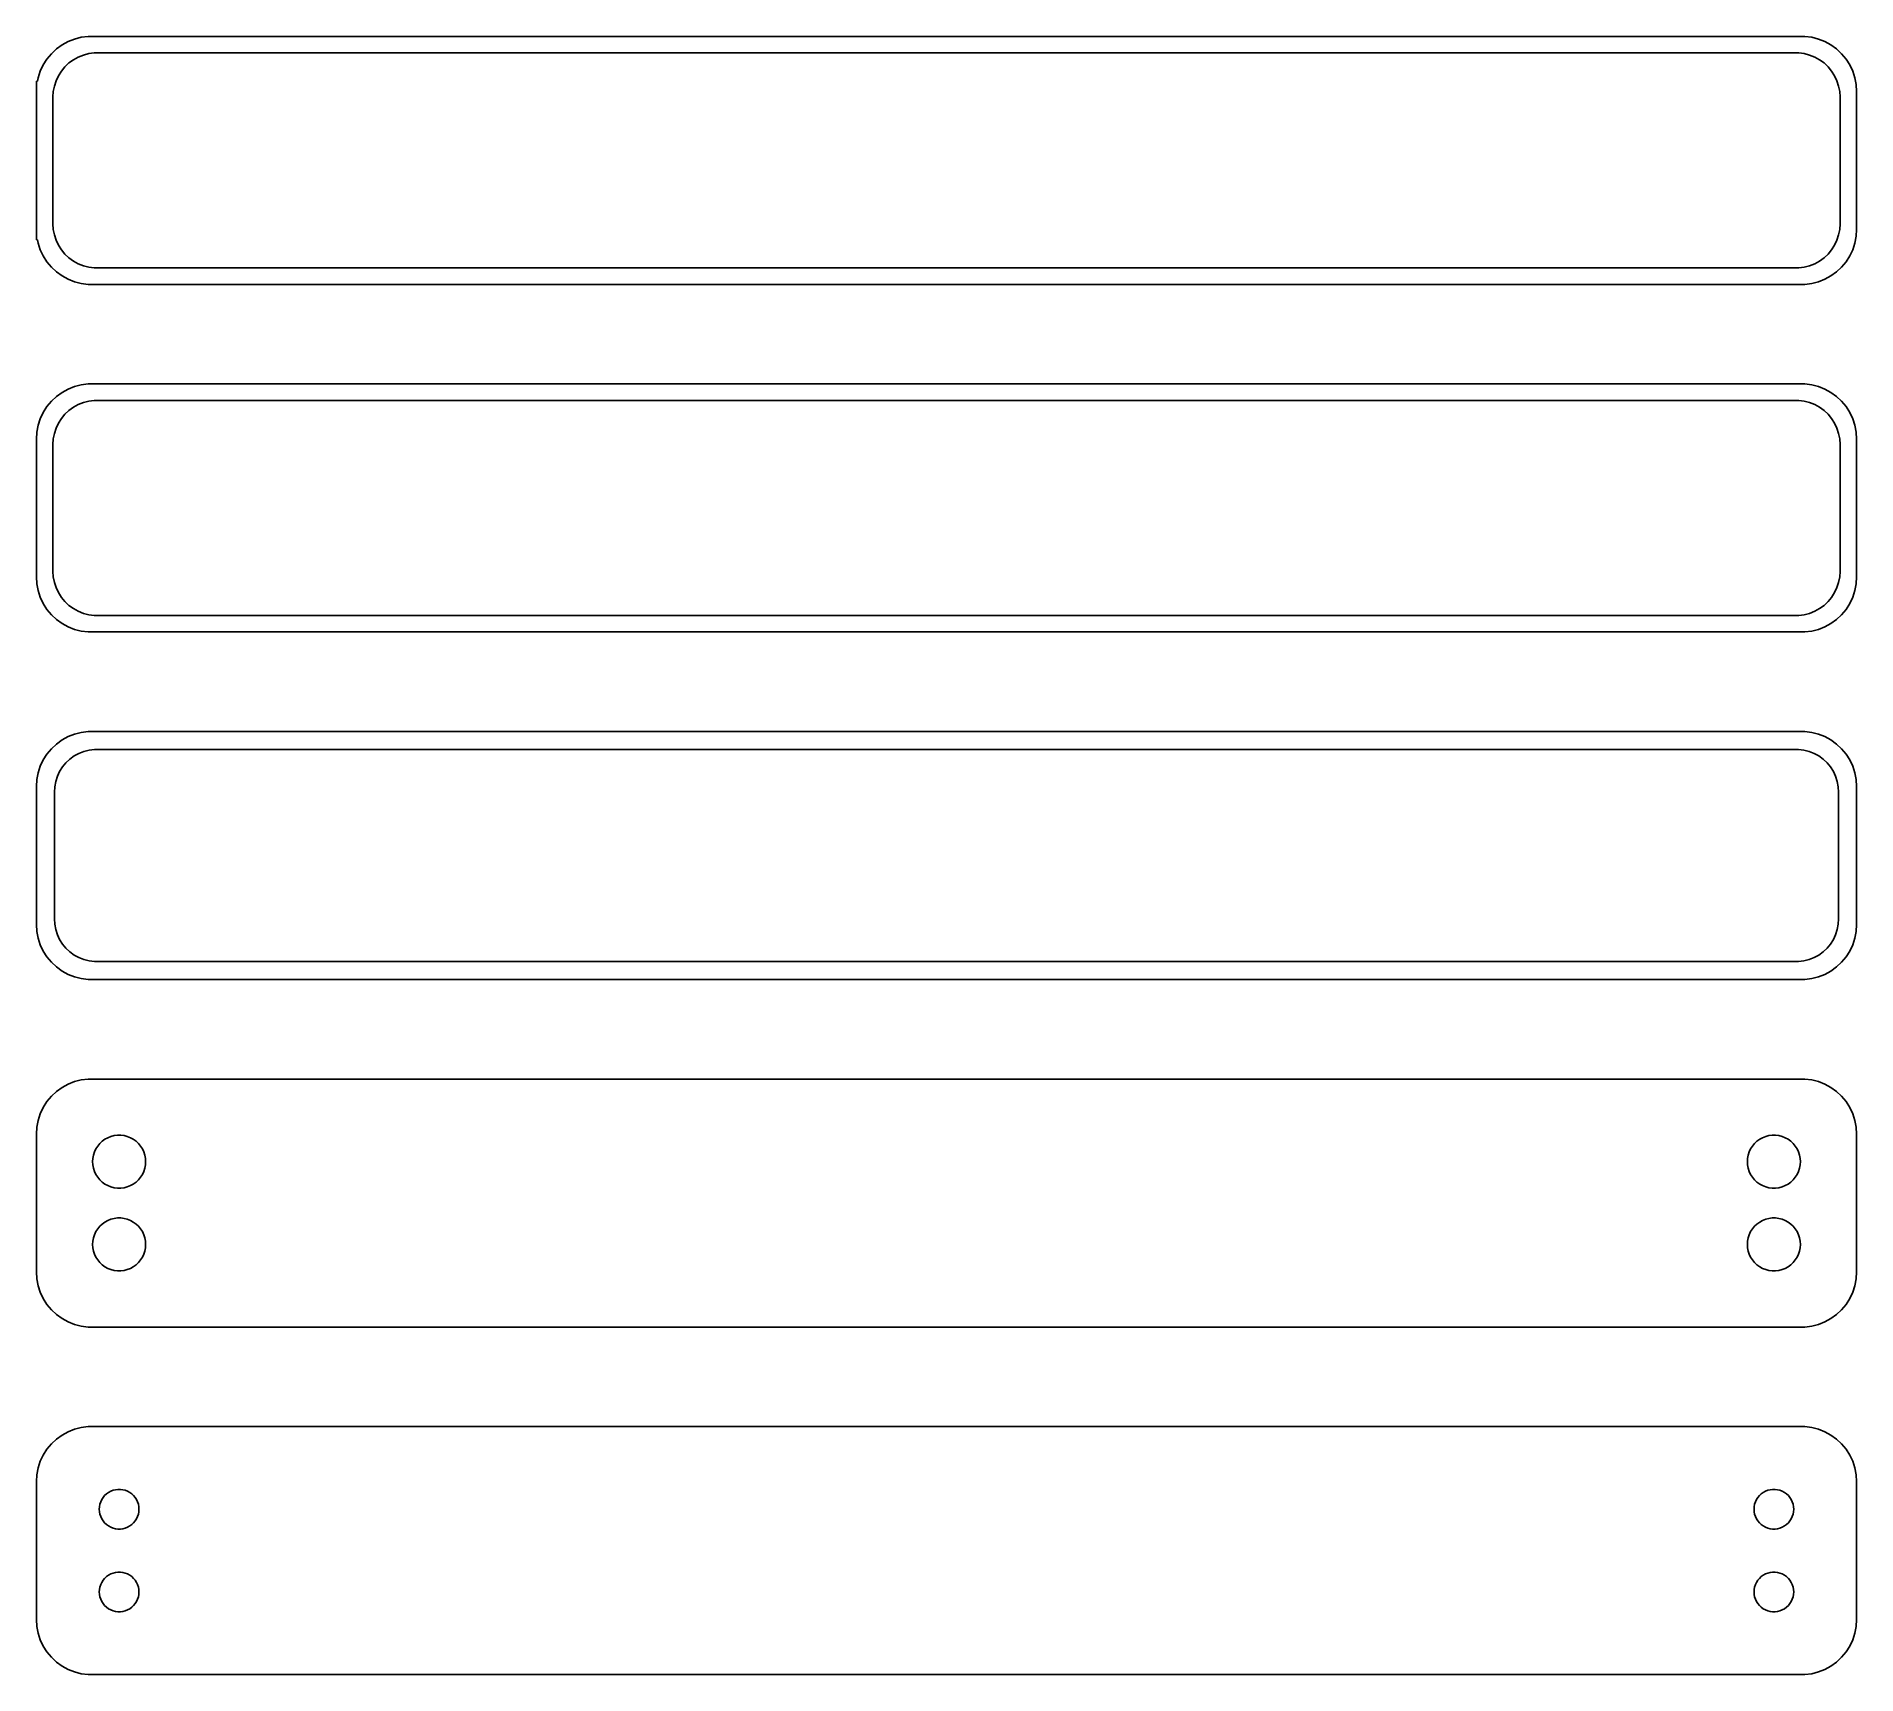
# Model space of a CAD drawing. Header units: metres. Extents: x -82 to 82, y 115 to 263.
import ezdxf

# ---------------------------------------------------------------- set-up
doc = ezdxf.new("R2010")
doc.units = ezdxf.units.M

msp = doc.modelspace()

# ---------------------------------------------------------------- linework, layer by layer
for p, q in [((-80.1791, 262.472), (-80.6871, 262.103)), ((-79.6289, 262.774), (-80.1791, 262.472)), ((-79.0451, 263.005), (-79.6289, 262.774)), ((-78.4369, 263.161), (-79.0451, 263.005)), ((-77.8139, 263.24), (-78.4369, 263.161)), ((77.8139, 263.24), (-77.8139, 263.24)), ((78.4369, 263.161), (77.8139, 263.24)), ((79.0451, 263.005), (78.4369, 263.161)), ((79.6289, 262.774), (79.0451, 263.005)), ((80.1791, 262.472), (79.6289, 262.774)), ((80.6871, 262.103), (80.1791, 262.472)), ((-81.5451, 261.189), (-81.8815, 260.659)), ((-81.1448, 261.673), (-81.5451, 261.189)), ((-80.6871, 262.103), (-81.1448, 261.673)), ((-79.9159, 260.488), (-79.5497, 260.832)), ((-79.5497, 260.832), (-79.1433, 261.127)), ((-79.1433, 261.127), (-78.7031, 261.369)), ((-78.7031, 261.369), (-78.2361, 261.554)), ((-78.2361, 261.554), (-77.7495, 261.679)), ((-77.7495, 261.679), (-77.2512, 261.742)), ((-77.2512, 261.742), (77.2512, 261.742)), ((77.2512, 261.742), (77.7495, 261.679)), ((77.7495, 261.679), (78.2361, 261.554)), ((78.2361, 261.554), (78.7031, 261.369)), ((78.7031, 261.369), (79.1433, 261.127)), ((79.1433, 261.127), (79.5497, 260.832)), ((79.5497, 260.832), (79.9159, 260.488)), ((81.1448, 261.673), (80.6871, 262.103)), ((81.5451, 261.189), (81.1448, 261.673)), ((81.8815, 260.659), (81.5451, 261.189)), ((-82.4, 259.194), (-82.5, 259.194)), ((-82.5, 259.194), (-82.5, 244.806)), ((-82.3429, 259.493), (-82.4, 259.194)), ((-82.1489, 260.091), (-82.3429, 259.493)), ((-81.8815, 260.659), (-82.1489, 260.091)), ((-80.8743, 258.745), (-80.7191, 259.222)), ((-80.7191, 259.222), (-80.5052, 259.677)), ((-80.5052, 259.677), (-80.2361, 260.101)), ((-80.2361, 260.101), (-79.9159, 260.488)), ((79.9159, 260.488), (80.2361, 260.101)), ((80.2361, 260.101), (80.5052, 259.677)), ((80.5052, 259.677), (80.7191, 259.222)), ((80.7191, 259.222), (80.8743, 258.745)), ((82.1489, 260.091), (81.8815, 260.659)), ((82.3429, 259.493), (82.1489, 260.091)), ((82.4606, 258.877), (82.3429, 259.493)), ((-81, 257.75), (-80.9685, 258.251)), ((-81, 246.25), (-81, 257.75)), ((-80.9685, 258.251), (-80.8743, 258.745)), ((80.8743, 258.745), (80.9685, 258.251)), ((80.9685, 258.251), (81, 257.75)), ((81, 257.75), (81, 246.25)), ((82.5, 258.25), (82.4606, 258.877)), ((82.5, 245.75), (82.5, 258.25)), ((-80.9685, 245.749), (-81, 246.25)), ((81, 246.25), (80.9685, 245.749)), ((-82.5, 244.806), (-82.4, 244.806)), ((-82.4, 244.806), (-82.3429, 244.507)), ((-82.3429, 244.507), (-82.1489, 243.909)), ((-80.8743, 245.255), (-80.9685, 245.749)), ((-80.7191, 244.778), (-80.8743, 245.255)), ((-80.5052, 244.323), (-80.7191, 244.778)), ((-80.2361, 243.899), (-80.5052, 244.323)), ((80.5052, 244.323), (80.2361, 243.899)), ((80.7191, 244.778), (80.5052, 244.323)), ((80.8743, 245.255), (80.7191, 244.778)), ((80.9685, 245.749), (80.8743, 245.255)), ((82.1489, 243.909), (82.3429, 244.507)), ((82.3429, 244.507), (82.4606, 245.123)), ((82.4606, 245.123), (82.5, 245.75)), ((-82.1489, 243.909), (-81.8815, 243.341)), ((-81.8815, 243.341), (-81.5451, 242.811)), ((-81.5451, 242.811), (-81.1448, 242.327)), ((-79.9159, 243.512), (-80.2361, 243.899)), ((-79.5497, 243.168), (-79.9159, 243.512)), ((-79.1433, 242.873), (-79.5497, 243.168)), ((-78.7031, 242.631), (-79.1433, 242.873)), ((-78.2361, 242.446), (-78.7031, 242.631)), ((78.7031, 242.631), (78.2361, 242.446)), ((79.1433, 242.873), (78.7031, 242.631)), ((79.5497, 243.168), (79.1433, 242.873)), ((79.9159, 243.512), (79.5497, 243.168)), ((80.2361, 243.899), (79.9159, 243.512)), ((81.1448, 242.327), (81.5451, 242.811)), ((81.5451, 242.811), (81.8815, 243.341)), ((81.8815, 243.341), (82.1489, 243.909)), ((-81.1448, 242.327), (-80.6871, 241.897)), ((-80.6871, 241.897), (-80.1791, 241.528)), ((-80.1791, 241.528), (-79.6289, 241.226)), ((-79.6289, 241.226), (-79.0451, 240.995)), ((-79.0451, 240.995), (-78.4369, 240.839)), ((-77.7495, 242.321), (-78.2361, 242.446)), ((-77.2512, 242.258), (-77.7495, 242.321)), ((77.2512, 242.258), (-77.2512, 242.258)), ((77.7495, 242.321), (77.2512, 242.258)), ((78.2361, 242.446), (77.7495, 242.321)), ((78.4369, 240.839), (79.0451, 240.995)), ((79.0451, 240.995), (79.6289, 241.226)), ((79.6289, 241.226), (80.1791, 241.528)), ((80.1791, 241.528), (80.6871, 241.897)), ((80.6871, 241.897), (81.1448, 242.327)), ((-78.4369, 240.839), (-77.8139, 240.76)), ((-77.8139, 240.76), (77.8139, 240.76)), ((77.8139, 240.76), (78.4369, 240.839)), ((-79.6289, 231.274), (-80.1791, 230.972)), ((-79.0451, 231.505), (-79.6289, 231.274)), ((-78.4369, 231.661), (-79.0451, 231.505)), ((-77.8139, 231.74), (-78.4369, 231.661)), ((77.8139, 231.74), (-77.8139, 231.74)), ((78.4369, 231.661), (77.8139, 231.74)), ((79.0451, 231.505), (78.4369, 231.661)), ((79.6289, 231.274), (79.0451, 231.505)), ((80.1791, 230.972), (79.6289, 231.274)), ((-81.5451, 229.689), (-81.8815, 229.159)), ((-81.1448, 230.173), (-81.5451, 229.689)), ((-80.6871, 230.603), (-81.1448, 230.173)), ((-80.1791, 230.972), (-80.6871, 230.603)), ((-79.5497, 229.332), (-79.1433, 229.627)), ((-79.1433, 229.627), (-78.7031, 229.869)), ((-78.7031, 229.869), (-78.2361, 230.054)), ((-78.2361, 230.054), (-77.7495, 230.179)), ((-77.7495, 230.179), (-77.2512, 230.242)), ((-77.2512, 230.242), (77.2512, 230.242)), ((77.2512, 230.242), (77.7495, 230.179)), ((77.7495, 230.179), (78.2361, 230.054)), ((78.2361, 230.054), (78.7031, 229.869)), ((78.7031, 229.869), (79.1433, 229.627)), ((79.1433, 229.627), (79.5497, 229.332)), ((80.6871, 230.603), (80.1791, 230.972)), ((81.1448, 230.173), (80.6871, 230.603)), ((81.5451, 229.689), (81.1448, 230.173)), ((81.8815, 229.159), (81.5451, 229.689)), ((-82.3429, 227.993), (-82.4606, 227.377)), ((-82.1489, 228.591), (-82.3429, 227.993)), ((-81.8815, 229.159), (-82.1489, 228.591)), ((-80.8743, 227.245), (-80.7191, 227.722)), ((-80.7191, 227.722), (-80.5052, 228.177)), ((-80.5052, 228.177), (-80.2361, 228.601)), ((-80.2361, 228.601), (-79.9159, 228.988)), ((-79.9159, 228.988), (-79.5497, 229.332)), ((79.5497, 229.332), (79.9159, 228.988)), ((79.9159, 228.988), (80.2361, 228.601)), ((80.2361, 228.601), (80.5052, 228.177)), ((80.5052, 228.177), (80.7191, 227.722)), ((80.7191, 227.722), (80.8743, 227.245)), ((82.1489, 228.591), (81.8815, 229.159)), ((82.3429, 227.993), (82.1489, 228.591)), ((82.4606, 227.377), (82.3429, 227.993)), ((-82.4606, 227.377), (-82.5, 226.75)), ((-82.5, 226.75), (-82.5, 214.25)), ((-81, 226.25), (-80.9685, 226.751)), ((-81, 214.75), (-81, 226.25)), ((-80.9685, 226.751), (-80.8743, 227.245)), ((80.8743, 227.245), (80.9685, 226.751)), ((80.9685, 226.751), (81, 226.25)), ((81, 226.25), (81, 214.75)), ((82.5, 226.75), (82.4606, 227.377)), ((82.5, 214.25), (82.5, 226.75)), ((-80.9685, 214.249), (-81, 214.75)), ((81, 214.75), (80.9685, 214.249)), ((-82.5, 214.25), (-82.4606, 213.623)), ((-82.4606, 213.623), (-82.3429, 213.007)), ((-82.3429, 213.007), (-82.1489, 212.409)), ((-80.8743, 213.755), (-80.9685, 214.249)), ((-80.7191, 213.278), (-80.8743, 213.755)), ((-80.5052, 212.823), (-80.7191, 213.278)), ((80.7191, 213.278), (80.5052, 212.823)), ((80.8743, 213.755), (80.7191, 213.278)), ((80.9685, 214.249), (80.8743, 213.755)), ((82.1489, 212.409), (82.3429, 213.007)), ((82.3429, 213.007), (82.4606, 213.623)), ((82.4606, 213.623), (82.5, 214.25)), ((-82.1489, 212.409), (-81.8815, 211.841)), ((-81.8815, 211.841), (-81.5451, 211.311)), ((-81.5451, 211.311), (-81.1448, 210.827)), ((-80.2361, 212.399), (-80.5052, 212.823)), ((-79.9159, 212.012), (-80.2361, 212.399)), ((-79.5497, 211.668), (-79.9159, 212.012)), ((-79.1433, 211.373), (-79.5497, 211.668)), ((-78.7031, 211.131), (-79.1433, 211.373)), ((79.1433, 211.373), (78.7031, 211.131)), ((79.5497, 211.668), (79.1433, 211.373)), ((79.9159, 212.012), (79.5497, 211.668)), ((80.2361, 212.399), (79.9159, 212.012)), ((80.5052, 212.823), (80.2361, 212.399)), ((81.1448, 210.827), (81.5451, 211.311)), ((81.5451, 211.311), (81.8815, 211.841)), ((81.8815, 211.841), (82.1489, 212.409)), ((-81.1448, 210.827), (-80.6871, 210.397)), ((-80.6871, 210.397), (-80.1791, 210.028)), ((-80.1791, 210.028), (-79.6289, 209.726)), ((-79.6289, 209.726), (-79.0451, 209.495)), ((-78.2361, 210.946), (-78.7031, 211.131)), ((-77.7495, 210.821), (-78.2361, 210.946)), ((-77.2512, 210.758), (-77.7495, 210.821)), ((77.2512, 210.758), (-77.2512, 210.758)), ((77.7495, 210.821), (77.2512, 210.758)), ((78.2361, 210.946), (77.7495, 210.821)), ((78.7031, 211.131), (78.2361, 210.946)), ((79.0451, 209.495), (79.6289, 209.726)), ((79.6289, 209.726), (80.1791, 210.028)), ((80.1791, 210.028), (80.6871, 210.397)), ((80.6871, 210.397), (81.1448, 210.827)), ((-79.0451, 209.495), (-78.4369, 209.339)), ((-78.4369, 209.339), (-77.8139, 209.26)), ((-77.8139, 209.26), (77.8139, 209.26)), ((77.8139, 209.26), (78.4369, 209.339)), ((78.4369, 209.339), (79.0451, 209.495)), ((-79.6289, 199.774), (-80.1791, 199.472)), ((-79.0451, 200.005), (-79.6289, 199.774)), ((-78.4369, 200.161), (-79.0451, 200.005)), ((-77.8139, 200.24), (-78.4369, 200.161)), ((77.8139, 200.24), (-77.8139, 200.24)), ((78.4369, 200.161), (77.8139, 200.24)), ((79.0451, 200.005), (78.4369, 200.161)), ((79.6289, 199.774), (79.0451, 200.005)), ((80.1791, 199.472), (79.6289, 199.774)), ((-81.5451, 198.189), (-81.8815, 197.659)), ((-81.1448, 198.673), (-81.5451, 198.189)), ((-80.6871, 199.103), (-81.1448, 198.673)), ((-80.1791, 199.472), (-80.6871, 199.103)), ((-79.4685, 197.734), (-79.0751, 198.02)), ((-79.0751, 198.02), (-78.6489, 198.254)), ((-78.6489, 198.254), (-78.1967, 198.433)), ((-78.1967, 198.433), (-77.7256, 198.554)), ((-77.7256, 198.554), (-77.2432, 198.615)), ((-77.2432, 198.615), (77.2432, 198.615)), ((77.2432, 198.615), (77.7256, 198.554)), ((77.7256, 198.554), (78.1967, 198.433)), ((78.1967, 198.433), (78.6489, 198.254)), ((78.6489, 198.254), (79.0751, 198.02)), ((79.0751, 198.02), (79.4685, 197.734)), ((80.6871, 199.103), (80.1791, 199.472)), ((81.1448, 198.673), (80.6871, 199.103)), ((81.5451, 198.189), (81.1448, 198.673)), ((81.8815, 197.659), (81.5451, 198.189)), ((-82.3429, 196.493), (-82.4606, 195.877)), ((-82.1489, 197.091), (-82.3429, 196.493)), ((-81.8815, 197.659), (-82.1489, 197.091)), ((-80.6007, 196.176), (-80.3936, 196.616)), ((-80.3936, 196.616), (-80.133, 197.026)), ((-80.133, 197.026), (-79.823, 197.401)), ((-79.823, 197.401), (-79.4685, 197.734)), ((79.4685, 197.734), (79.823, 197.401)), ((79.823, 197.401), (80.133, 197.026)), ((80.133, 197.026), (80.3936, 196.616)), ((80.3936, 196.616), (80.6007, 196.176)), ((82.1489, 197.091), (81.8815, 197.659)), ((82.3429, 196.493), (82.1489, 197.091)), ((82.4606, 195.877), (82.3429, 196.493)), ((-82.4606, 195.877), (-82.5, 195.25)), ((-82.5, 195.25), (-82.5, 182.75)), ((-80.8726, 194.75), (-80.8421, 195.235)), ((-80.8726, 183.25), (-80.8726, 194.75)), ((-80.8421, 195.235), (-80.751, 195.713)), ((-80.751, 195.713), (-80.6007, 196.176)), ((80.6007, 196.176), (80.751, 195.713)), ((80.751, 195.713), (80.8421, 195.235)), ((80.8421, 195.235), (80.8726, 194.75)), ((80.8726, 194.75), (80.8726, 183.25)), ((82.5, 195.25), (82.4606, 195.877)), ((82.5, 182.75), (82.5, 195.25)), ((-80.8421, 182.765), (-80.8726, 183.25)), ((80.8726, 183.25), (80.8421, 182.765)), ((-82.5, 182.75), (-82.4606, 182.123)), ((-82.4606, 182.123), (-82.3429, 181.507)), ((-82.3429, 181.507), (-82.1489, 180.909)), ((-80.751, 182.287), (-80.8421, 182.765)), ((-80.6007, 181.824), (-80.751, 182.287)), ((-80.3936, 181.384), (-80.6007, 181.824)), ((80.6007, 181.824), (80.3936, 181.384)), ((80.751, 182.287), (80.6007, 181.824)), ((80.8421, 182.765), (80.751, 182.287)), ((82.1489, 180.909), (82.3429, 181.507)), ((82.3429, 181.507), (82.4606, 182.123)), ((82.4606, 182.123), (82.5, 182.75)), ((-82.1489, 180.909), (-81.8815, 180.341)), ((-81.8815, 180.341), (-81.5451, 179.811)), ((-80.133, 180.974), (-80.3936, 181.384)), ((-79.823, 180.599), (-80.133, 180.974)), ((-79.4685, 180.266), (-79.823, 180.599)), ((-79.0751, 179.98), (-79.4685, 180.266)), ((-78.6489, 179.746), (-79.0751, 179.98)), ((79.0751, 179.98), (78.6489, 179.746)), ((79.4685, 180.266), (79.0751, 179.98)), ((79.823, 180.599), (79.4685, 180.266)), ((80.133, 180.974), (79.823, 180.599)), ((80.3936, 181.384), (80.133, 180.974)), ((81.5451, 179.811), (81.8815, 180.341)), ((81.8815, 180.341), (82.1489, 180.909)), ((-81.5451, 179.811), (-81.1448, 179.327)), ((-81.1448, 179.327), (-80.6871, 178.897)), ((-80.6871, 178.897), (-80.1791, 178.528)), ((-80.1791, 178.528), (-79.6289, 178.226)), ((-79.6289, 178.226), (-79.0451, 177.995)), ((-78.1967, 179.567), (-78.6489, 179.746)), ((-77.7256, 179.446), (-78.1967, 179.567)), ((-77.2432, 179.385), (-77.7256, 179.446)), ((77.2432, 179.385), (-77.2432, 179.385)), ((77.7256, 179.446), (77.2432, 179.385)), ((78.1967, 179.567), (77.7256, 179.446)), ((78.6489, 179.746), (78.1967, 179.567)), ((79.0451, 177.995), (79.6289, 178.226)), ((79.6289, 178.226), (80.1791, 178.528)), ((80.1791, 178.528), (80.6871, 178.897)), ((80.6871, 178.897), (81.1448, 179.327)), ((81.1448, 179.327), (81.5451, 179.811)), ((-79.0451, 177.995), (-78.4369, 177.839)), ((-78.4369, 177.839), (-77.8139, 177.76)), ((-77.8139, 177.76), (77.8139, 177.76)), ((77.8139, 177.76), (78.4369, 177.839)), ((78.4369, 177.839), (79.0451, 177.995)), ((-79.0451, 168.505), (-79.6289, 168.274)), ((-78.4369, 168.661), (-79.0451, 168.505)), ((-77.8139, 168.74), (-78.4369, 168.661)), ((77.8139, 168.74), (-77.8139, 168.74)), ((78.4369, 168.661), (77.8139, 168.74)), ((79.0451, 168.505), (78.4369, 168.661)), ((79.6289, 168.274), (79.0451, 168.505)), ((-81.5451, 166.689), (-81.8815, 166.159)), ((-81.1448, 167.173), (-81.5451, 166.689)), ((-80.6871, 167.603), (-81.1448, 167.173)), ((-80.1791, 167.972), (-80.6871, 167.603)), ((-79.6289, 168.274), (-80.1791, 167.972)), ((80.1791, 167.972), (79.6289, 168.274)), ((80.6871, 167.603), (80.1791, 167.972)), ((81.1448, 167.173), (80.6871, 167.603)), ((81.5451, 166.689), (81.1448, 167.173)), ((81.8815, 166.159), (81.5451, 166.689)), ((-82.1489, 165.591), (-82.3429, 164.993)), ((-81.8815, 166.159), (-82.1489, 165.591)), ((82.1489, 165.591), (81.8815, 166.159)), ((82.3429, 164.993), (82.1489, 165.591)), ((-82.4606, 164.377), (-82.5, 163.75)), ((-82.5, 163.75), (-82.5, 151.25)), ((-82.3429, 164.993), (-82.4606, 164.377)), ((-76.286, 163.276), (-76.0219, 163.422)), ((-76.0219, 163.422), (-75.7416, 163.533)), ((-75.7416, 163.533), (-75.4497, 163.607)), ((-75.4497, 163.607), (-75.1507, 163.645)), ((-75.1507, 163.645), (-74.8493, 163.645)), ((-74.8493, 163.645), (-74.5503, 163.607)), ((-74.5503, 163.607), (-74.2584, 163.533)), ((-74.2584, 163.533), (-73.9781, 163.422)), ((-73.9781, 163.422), (-73.714, 163.276)), ((73.714, 163.276), (73.9781, 163.422)), ((73.9781, 163.422), (74.2584, 163.533)), ((74.2584, 163.533), (74.5503, 163.607)), ((74.5503, 163.607), (74.8493, 163.645)), ((74.8493, 163.645), (75.1507, 163.645)), ((75.1507, 163.645), (75.4497, 163.607)), ((75.4497, 163.607), (75.7416, 163.533)), ((75.7416, 163.533), (76.0219, 163.422)), ((76.0219, 163.422), (76.286, 163.276)), ((82.4606, 164.377), (82.3429, 164.993)), ((82.5, 163.75), (82.4606, 164.377)), ((82.5, 151.25), (82.5, 163.75)), ((-77.3811, 161.551), (-77.3246, 161.847)), ((-77.3246, 161.847), (-77.2315, 162.133)), ((-77.2315, 162.133), (-77.1031, 162.406)), ((-77.1031, 162.406), (-76.9416, 162.661)), ((-76.9416, 162.661), (-76.7495, 162.893)), ((-76.7495, 162.893), (-76.5298, 163.099)), ((-76.5298, 163.099), (-76.286, 163.276)), ((-73.714, 163.276), (-73.4702, 163.099)), ((-73.4702, 163.099), (-73.2505, 162.893)), ((-73.2505, 162.893), (-73.0583, 162.661)), ((-73.0583, 162.661), (-72.8969, 162.406)), ((-72.8969, 162.406), (-72.7685, 162.133)), ((-72.7685, 162.133), (-72.6754, 161.847)), ((-72.6754, 161.847), (-72.6189, 161.551)), ((72.6189, 161.551), (72.6754, 161.847)), ((72.6754, 161.847), (72.7685, 162.133)), ((72.7685, 162.133), (72.8969, 162.406)), ((72.8969, 162.406), (73.0583, 162.661)), ((73.0583, 162.661), (73.2505, 162.893)), ((73.2505, 162.893), (73.4702, 163.099)), ((73.4702, 163.099), (73.714, 163.276)), ((76.286, 163.276), (76.5298, 163.099)), ((76.5298, 163.099), (76.7495, 162.893)), ((76.7495, 162.893), (76.9416, 162.661)), ((76.9416, 162.661), (77.1031, 162.406)), ((77.1031, 162.406), (77.2315, 162.133)), ((77.2315, 162.133), (77.3246, 161.847)), ((77.3246, 161.847), (77.3811, 161.551)), ((-77.4, 161.25), (-77.3811, 161.551)), ((-77.3811, 160.949), (-77.4, 161.25)), ((-77.3246, 160.653), (-77.3811, 160.949)), ((-77.2315, 160.367), (-77.3246, 160.653)), ((-77.1031, 160.094), (-77.2315, 160.367)), ((-76.9416, 159.839), (-77.1031, 160.094)), ((-72.8969, 160.094), (-73.0583, 159.839)), ((-72.7685, 160.367), (-72.8969, 160.094)), ((-72.6754, 160.653), (-72.7685, 160.367)), ((-72.6189, 160.949), (-72.6754, 160.653)), ((-72.6189, 161.551), (-72.6, 161.25)), ((-72.6, 161.25), (-72.6189, 160.949)), ((72.6, 161.25), (72.6189, 161.551)), ((72.6189, 160.949), (72.6, 161.25)), ((72.6754, 160.653), (72.6189, 160.949)), ((72.7685, 160.367), (72.6754, 160.653)), ((72.8969, 160.094), (72.7685, 160.367)), ((73.0583, 159.839), (72.8969, 160.094)), ((77.1031, 160.094), (76.9416, 159.839)), ((77.2315, 160.367), (77.1031, 160.094)), ((77.3246, 160.653), (77.2315, 160.367)), ((77.3811, 160.949), (77.3246, 160.653)), ((77.3811, 161.551), (77.4, 161.25)), ((77.4, 161.25), (77.3811, 160.949)), ((-76.7495, 159.607), (-76.9416, 159.839)), ((-76.5298, 159.401), (-76.7495, 159.607)), ((-76.286, 159.224), (-76.5298, 159.401)), ((-76.0219, 159.078), (-76.286, 159.224)), ((-75.7416, 158.967), (-76.0219, 159.078)), ((-75.4497, 158.893), (-75.7416, 158.967)), ((-75.1507, 158.855), (-75.4497, 158.893)), ((-74.8493, 158.855), (-75.1507, 158.855)), ((-74.5503, 158.893), (-74.8493, 158.855)), ((-74.2584, 158.967), (-74.5503, 158.893)), ((-73.9781, 159.078), (-74.2584, 158.967)), ((-73.714, 159.224), (-73.9781, 159.078)), ((-73.4702, 159.401), (-73.714, 159.224)), ((-73.2505, 159.607), (-73.4702, 159.401)), ((-73.0583, 159.839), (-73.2505, 159.607)), ((73.2505, 159.607), (73.0583, 159.839)), ((73.4702, 159.401), (73.2505, 159.607)), ((73.714, 159.224), (73.4702, 159.401)), ((73.9781, 159.078), (73.714, 159.224)), ((74.2584, 158.967), (73.9781, 159.078)), ((74.5503, 158.893), (74.2584, 158.967)), ((74.8493, 158.855), (74.5503, 158.893)), ((75.1507, 158.855), (74.8493, 158.855)), ((75.4497, 158.893), (75.1507, 158.855)), ((75.7416, 158.967), (75.4497, 158.893)), ((76.0219, 159.078), (75.7416, 158.967)), ((76.286, 159.224), (76.0219, 159.078)), ((76.5298, 159.401), (76.286, 159.224)), ((76.7495, 159.607), (76.5298, 159.401)), ((76.9416, 159.839), (76.7495, 159.607)), ((-77.1031, 154.906), (-76.9416, 155.161)), ((-76.9416, 155.161), (-76.7495, 155.393)), ((-76.7495, 155.393), (-76.5298, 155.599)), ((-76.5298, 155.599), (-76.286, 155.776)), ((-76.286, 155.776), (-76.0219, 155.922)), ((-76.0219, 155.922), (-75.7416, 156.033)), ((-75.7416, 156.033), (-75.4497, 156.107)), ((-75.4497, 156.107), (-75.1507, 156.145)), ((-75.1507, 156.145), (-74.8493, 156.145)), ((-74.8493, 156.145), (-74.5503, 156.107)), ((-74.5503, 156.107), (-74.2584, 156.033)), ((-74.2584, 156.033), (-73.9781, 155.922)), ((-73.9781, 155.922), (-73.714, 155.776)), ((-73.714, 155.776), (-73.4702, 155.599)), ((-73.4702, 155.599), (-73.2505, 155.393)), ((-73.2505, 155.393), (-73.0583, 155.161)), ((-73.0583, 155.161), (-72.8969, 154.906)), ((72.8969, 154.906), (73.0583, 155.161)), ((73.0583, 155.161), (73.2505, 155.393)), ((73.2505, 155.393), (73.4702, 155.599)), ((73.4702, 155.599), (73.714, 155.776)), ((73.714, 155.776), (73.9781, 155.922)), ((73.9781, 155.922), (74.2584, 156.033)), ((74.2584, 156.033), (74.5503, 156.107)), ((74.5503, 156.107), (74.8493, 156.145)), ((74.8493, 156.145), (75.1507, 156.145)), ((75.1507, 156.145), (75.4497, 156.107)), ((75.4497, 156.107), (75.7416, 156.033)), ((75.7416, 156.033), (76.0219, 155.922)), ((76.0219, 155.922), (76.286, 155.776)), ((76.286, 155.776), (76.5298, 155.599)), ((76.5298, 155.599), (76.7495, 155.393)), ((76.7495, 155.393), (76.9416, 155.161)), ((76.9416, 155.161), (77.1031, 154.906)), ((-77.4, 153.75), (-77.3811, 154.051)), ((-77.3811, 153.449), (-77.4, 153.75)), ((-77.3811, 154.051), (-77.3246, 154.347)), ((-77.3246, 154.347), (-77.2315, 154.633)), ((-77.2315, 154.633), (-77.1031, 154.906)), ((-72.8969, 154.906), (-72.7685, 154.633)), ((-72.7685, 154.633), (-72.6754, 154.347)), ((-72.6754, 154.347), (-72.6189, 154.051)), ((-72.6189, 154.051), (-72.6, 153.75)), ((-72.6, 153.75), (-72.6189, 153.449)), ((72.6, 153.75), (72.6189, 154.051)), ((72.6189, 153.449), (72.6, 153.75)), ((72.6189, 154.051), (72.6754, 154.347)), ((72.6754, 154.347), (72.7685, 154.633)), ((72.7685, 154.633), (72.8969, 154.906)), ((77.1031, 154.906), (77.2315, 154.633)), ((77.2315, 154.633), (77.3246, 154.347)), ((77.3246, 154.347), (77.3811, 154.051)), ((77.3811, 154.051), (77.4, 153.75)), ((77.4, 153.75), (77.3811, 153.449)), ((-77.3246, 153.153), (-77.3811, 153.449)), ((-77.2315, 152.867), (-77.3246, 153.153)), ((-77.1031, 152.594), (-77.2315, 152.867)), ((-76.9416, 152.339), (-77.1031, 152.594)), ((-76.7495, 152.107), (-76.9416, 152.339)), ((-76.5298, 151.901), (-76.7495, 152.107)), ((-76.286, 151.724), (-76.5298, 151.901)), ((-73.4702, 151.901), (-73.714, 151.724)), ((-73.2505, 152.107), (-73.4702, 151.901)), ((-73.0583, 152.339), (-73.2505, 152.107)), ((-72.8969, 152.594), (-73.0583, 152.339)), ((-72.7685, 152.867), (-72.8969, 152.594)), ((-72.6754, 153.153), (-72.7685, 152.867)), ((-72.6189, 153.449), (-72.6754, 153.153)), ((72.6754, 153.153), (72.6189, 153.449)), ((72.7685, 152.867), (72.6754, 153.153)), ((72.8969, 152.594), (72.7685, 152.867)), ((73.0583, 152.339), (72.8969, 152.594)), ((73.2505, 152.107), (73.0583, 152.339)), ((73.4702, 151.901), (73.2505, 152.107)), ((73.714, 151.724), (73.4702, 151.901)), ((76.5298, 151.901), (76.286, 151.724)), ((76.7495, 152.107), (76.5298, 151.901)), ((76.9416, 152.339), (76.7495, 152.107)), ((77.1031, 152.594), (76.9416, 152.339)), ((77.2315, 152.867), (77.1031, 152.594)), ((77.3246, 153.153), (77.2315, 152.867)), ((77.3811, 153.449), (77.3246, 153.153)), ((-82.5, 151.25), (-82.4606, 150.623)), ((-82.4606, 150.623), (-82.3429, 150.007)), ((-76.0219, 151.578), (-76.286, 151.724)), ((-75.7416, 151.467), (-76.0219, 151.578)), ((-75.4497, 151.393), (-75.7416, 151.467)), ((-75.1507, 151.355), (-75.4497, 151.393)), ((-74.8493, 151.355), (-75.1507, 151.355)), ((-74.5503, 151.393), (-74.8493, 151.355)), ((-74.2584, 151.467), (-74.5503, 151.393)), ((-73.9781, 151.578), (-74.2584, 151.467)), ((-73.714, 151.724), (-73.9781, 151.578)), ((73.9781, 151.578), (73.714, 151.724)), ((74.2584, 151.467), (73.9781, 151.578)), ((74.5503, 151.393), (74.2584, 151.467)), ((74.8493, 151.355), (74.5503, 151.393)), ((75.1507, 151.355), (74.8493, 151.355)), ((75.4497, 151.393), (75.1507, 151.355)), ((75.7416, 151.467), (75.4497, 151.393)), ((76.0219, 151.578), (75.7416, 151.467)), ((76.286, 151.724), (76.0219, 151.578)), ((82.3429, 150.007), (82.4606, 150.623)), ((82.4606, 150.623), (82.5, 151.25)), ((-82.3429, 150.007), (-82.1489, 149.409)), ((-82.1489, 149.409), (-81.8815, 148.841)), ((-81.8815, 148.841), (-81.5451, 148.311)), ((81.5451, 148.311), (81.8815, 148.841)), ((81.8815, 148.841), (82.1489, 149.409)), ((82.1489, 149.409), (82.3429, 150.007)), ((-81.5451, 148.311), (-81.1448, 147.827)), ((-81.1448, 147.827), (-80.6871, 147.397)), ((-80.6871, 147.397), (-80.1791, 147.028)), ((-80.1791, 147.028), (-79.6289, 146.726)), ((79.6289, 146.726), (80.1791, 147.028)), ((80.1791, 147.028), (80.6871, 147.397)), ((80.6871, 147.397), (81.1448, 147.827)), ((81.1448, 147.827), (81.5451, 148.311)), ((-79.6289, 146.726), (-79.0451, 146.495)), ((-79.0451, 146.495), (-78.4369, 146.339)), ((-78.4369, 146.339), (-77.8139, 146.26)), ((-77.8139, 146.26), (77.8139, 146.26)), ((77.8139, 146.26), (78.4369, 146.339)), ((78.4369, 146.339), (79.0451, 146.495)), ((79.0451, 146.495), (79.6289, 146.726)), ((-79.0451, 137.005), (-79.6289, 136.774)), ((-78.4369, 137.161), (-79.0451, 137.005)), ((-77.8139, 137.24), (-78.4369, 137.161)), ((77.8139, 137.24), (-77.8139, 137.24)), ((78.4369, 137.161), (77.8139, 137.24)), ((79.0451, 137.005), (78.4369, 137.161)), ((79.6289, 136.774), (79.0451, 137.005)), ((-81.1448, 135.673), (-81.5451, 135.189)), ((-80.6871, 136.103), (-81.1448, 135.673)), ((-80.1791, 136.472), (-80.6871, 136.103)), ((-79.6289, 136.774), (-80.1791, 136.472)), ((80.1791, 136.472), (79.6289, 136.774)), ((80.6871, 136.103), (80.1791, 136.472)), ((81.1448, 135.673), (80.6871, 136.103)), ((81.5451, 135.189), (81.1448, 135.673)), ((-82.1489, 134.091), (-82.3429, 133.493)), ((-81.8815, 134.659), (-82.1489, 134.091)), ((-81.5451, 135.189), (-81.8815, 134.659)), ((81.8815, 134.659), (81.5451, 135.189)), ((82.1489, 134.091), (81.8815, 134.659)), ((82.3429, 133.493), (82.1489, 134.091)), ((-82.4606, 132.877), (-82.5, 132.25)), ((-82.5, 132.25), (-82.5, 119.75)), ((-82.3429, 133.493), (-82.4606, 132.877)), ((82.4606, 132.877), (82.3429, 133.493)), ((82.5, 132.25), (82.4606, 132.877)), ((82.5, 119.75), (82.5, 132.25)), ((-76.7434, 130.198), (-76.6736, 130.413)), ((-76.6736, 130.413), (-76.5773, 130.617)), ((-76.5773, 130.617), (-76.4562, 130.808)), ((-76.4562, 130.808), (-76.3121, 130.982)), ((-76.3121, 130.982), (-76.1474, 131.137)), ((-76.1474, 131.137), (-75.9645, 131.27)), ((-75.9645, 131.27), (-75.7664, 131.379)), ((-75.7664, 131.379), (-75.5562, 131.462)), ((-75.5562, 131.462), (-75.3373, 131.518)), ((-75.3373, 131.518), (-75.113, 131.546)), ((-75.113, 131.546), (-74.887, 131.546)), ((-74.887, 131.546), (-74.6627, 131.518)), ((-74.6627, 131.518), (-74.4438, 131.462)), ((-74.4438, 131.462), (-74.2336, 131.379)), ((-74.2336, 131.379), (-74.0355, 131.27)), ((-74.0355, 131.27), (-73.8526, 131.137)), ((-73.8526, 131.137), (-73.6879, 130.982)), ((-73.6879, 130.982), (-73.5438, 130.808)), ((-73.5438, 130.808), (-73.4226, 130.617)), ((-73.4226, 130.617), (-73.3264, 130.413)), ((-73.3264, 130.413), (-73.2565, 130.198)), ((73.2565, 130.198), (73.3264, 130.413)), ((73.3264, 130.413), (73.4226, 130.617)), ((73.4226, 130.617), (73.5438, 130.808)), ((73.5438, 130.808), (73.6879, 130.982)), ((73.6879, 130.982), (73.8526, 131.137)), ((73.8526, 131.137), (74.0355, 131.27)), ((74.0355, 131.27), (74.2336, 131.379)), ((74.2336, 131.379), (74.4438, 131.462)), ((74.4438, 131.462), (74.6627, 131.518)), ((74.6627, 131.518), (74.887, 131.546)), ((74.887, 131.546), (75.113, 131.546)), ((75.113, 131.546), (75.3373, 131.518)), ((75.3373, 131.518), (75.5562, 131.462)), ((75.5562, 131.462), (75.7664, 131.379)), ((75.7664, 131.379), (75.9645, 131.27)), ((75.9645, 131.27), (76.1474, 131.137)), ((76.1474, 131.137), (76.3121, 130.982)), ((76.3121, 130.982), (76.4562, 130.808)), ((76.4562, 130.808), (76.5773, 130.617)), ((76.5773, 130.617), (76.6736, 130.413)), ((76.6736, 130.413), (76.7434, 130.198)), ((-76.8, 129.75), (-76.7858, 129.976)), ((-76.7858, 129.524), (-76.8, 129.75)), ((-76.7858, 129.976), (-76.7434, 130.198)), ((-76.7434, 129.302), (-76.7858, 129.524)), ((-76.6736, 129.087), (-76.7434, 129.302)), ((-76.5773, 128.883), (-76.6736, 129.087)), ((-76.4562, 128.692), (-76.5773, 128.883)), ((-73.4226, 128.883), (-73.5438, 128.692)), ((-73.3264, 129.087), (-73.4226, 128.883)), ((-73.2565, 129.302), (-73.3264, 129.087)), ((-73.2565, 130.198), (-73.2142, 129.976)), ((-73.2142, 129.524), (-73.2565, 129.302)), ((-73.2142, 129.976), (-73.2, 129.75)), ((-73.2, 129.75), (-73.2142, 129.524)), ((73.2, 129.75), (73.2142, 129.976)), ((73.2142, 129.524), (73.2, 129.75)), ((73.2142, 129.976), (73.2565, 130.198)), ((73.2565, 129.302), (73.2142, 129.524)), ((73.3264, 129.087), (73.2565, 129.302)), ((73.4226, 128.883), (73.3264, 129.087)), ((73.5438, 128.692), (73.4226, 128.883)), ((76.5773, 128.883), (76.4562, 128.692)), ((76.6736, 129.087), (76.5773, 128.883)), ((76.7434, 129.302), (76.6736, 129.087)), ((76.7434, 130.198), (76.7858, 129.976)), ((76.7858, 129.524), (76.7434, 129.302)), ((76.7858, 129.976), (76.8, 129.75)), ((76.8, 129.75), (76.7858, 129.524)), ((-76.3121, 128.518), (-76.4562, 128.692)), ((-76.1474, 128.363), (-76.3121, 128.518)), ((-75.9645, 128.23), (-76.1474, 128.363)), ((-75.7664, 128.121), (-75.9645, 128.23)), ((-75.5562, 128.038), (-75.7664, 128.121)), ((-75.3373, 127.982), (-75.5562, 128.038)), ((-75.113, 127.954), (-75.3373, 127.982)), ((-74.887, 127.954), (-75.113, 127.954)), ((-74.6627, 127.982), (-74.887, 127.954)), ((-74.4438, 128.038), (-74.6627, 127.982)), ((-74.2336, 128.121), (-74.4438, 128.038)), ((-74.0355, 128.23), (-74.2336, 128.121)), ((-73.8526, 128.363), (-74.0355, 128.23)), ((-73.6879, 128.518), (-73.8526, 128.363)), ((-73.5438, 128.692), (-73.6879, 128.518)), ((73.6879, 128.518), (73.5438, 128.692)), ((73.8526, 128.363), (73.6879, 128.518)), ((74.0355, 128.23), (73.8526, 128.363)), ((74.2336, 128.121), (74.0355, 128.23)), ((74.4438, 128.038), (74.2336, 128.121)), ((74.6627, 127.982), (74.4438, 128.038)), ((74.887, 127.954), (74.6627, 127.982)), ((75.113, 127.954), (74.887, 127.954)), ((75.3373, 127.982), (75.113, 127.954)), ((75.5562, 128.038), (75.3373, 127.982)), ((75.7664, 128.121), (75.5562, 128.038)), ((75.9645, 128.23), (75.7664, 128.121)), ((76.1474, 128.363), (75.9645, 128.23)), ((76.3121, 128.518), (76.1474, 128.363)), ((76.4562, 128.692), (76.3121, 128.518)), ((-76.1474, 123.637), (-75.9645, 123.77)), ((-75.9645, 123.77), (-75.7664, 123.879)), ((-75.7664, 123.879), (-75.5562, 123.962)), ((-75.5562, 123.962), (-75.3373, 124.018)), ((-75.3373, 124.018), (-75.113, 124.046)), ((-75.113, 124.046), (-74.887, 124.046)), ((-74.887, 124.046), (-74.6627, 124.018)), ((-74.6627, 124.018), (-74.4438, 123.962)), ((-74.4438, 123.962), (-74.2336, 123.879)), ((-74.2336, 123.879), (-74.0355, 123.77)), ((-74.0355, 123.77), (-73.8526, 123.637)), ((73.8526, 123.637), (74.0355, 123.77)), ((74.0355, 123.77), (74.2336, 123.879)), ((74.2336, 123.879), (74.4438, 123.962)), ((74.4438, 123.962), (74.6627, 124.018)), ((74.6627, 124.018), (74.887, 124.046)), ((74.887, 124.046), (75.113, 124.046)), ((75.113, 124.046), (75.3373, 124.018)), ((75.3373, 124.018), (75.5562, 123.962)), ((75.5562, 123.962), (75.7664, 123.879)), ((75.7664, 123.879), (75.9645, 123.77)), ((75.9645, 123.77), (76.1474, 123.637)), ((-76.8, 122.25), (-76.7858, 122.476)), ((-76.7858, 122.024), (-76.8, 122.25)), ((-76.7858, 122.476), (-76.7434, 122.698)), ((-76.7434, 122.698), (-76.6736, 122.913)), ((-76.6736, 122.913), (-76.5773, 123.117)), ((-76.5773, 123.117), (-76.4562, 123.308)), ((-76.4562, 123.308), (-76.3121, 123.482)), ((-76.3121, 123.482), (-76.1474, 123.637)), ((-73.8526, 123.637), (-73.6879, 123.482)), ((-73.6879, 123.482), (-73.5438, 123.308)), ((-73.5438, 123.308), (-73.4226, 123.117)), ((-73.4226, 123.117), (-73.3264, 122.913)), ((-73.3264, 122.913), (-73.2565, 122.698)), ((-73.2565, 122.698), (-73.2142, 122.476)), ((-73.2142, 122.476), (-73.2, 122.25)), ((-73.2, 122.25), (-73.2142, 122.024)), ((73.2, 122.25), (73.2142, 122.476)), ((73.2142, 122.024), (73.2, 122.25)), ((73.2142, 122.476), (73.2565, 122.698)), ((73.2565, 122.698), (73.3264, 122.913)), ((73.3264, 122.913), (73.4226, 123.117)), ((73.4226, 123.117), (73.5438, 123.308)), ((73.5438, 123.308), (73.6879, 123.482)), ((73.6879, 123.482), (73.8526, 123.637)), ((76.1474, 123.637), (76.3121, 123.482)), ((76.3121, 123.482), (76.4562, 123.308)), ((76.4562, 123.308), (76.5773, 123.117)), ((76.5773, 123.117), (76.6736, 122.913)), ((76.6736, 122.913), (76.7434, 122.698)), ((76.7434, 122.698), (76.7858, 122.476)), ((76.7858, 122.476), (76.8, 122.25)), ((76.8, 122.25), (76.7858, 122.024)), ((-76.7434, 121.802), (-76.7858, 122.024)), ((-76.6736, 121.587), (-76.7434, 121.802)), ((-76.5773, 121.383), (-76.6736, 121.587)), ((-76.4562, 121.192), (-76.5773, 121.383)), ((-76.3121, 121.018), (-76.4562, 121.192)), ((-76.1474, 120.863), (-76.3121, 121.018)), ((-75.9645, 120.73), (-76.1474, 120.863)), ((-75.7664, 120.621), (-75.9645, 120.73)), ((-75.5562, 120.538), (-75.7664, 120.621)), ((-75.3373, 120.482), (-75.5562, 120.538)), ((-75.113, 120.454), (-75.3373, 120.482)), ((-74.887, 120.454), (-75.113, 120.454)), ((-74.6627, 120.482), (-74.887, 120.454)), ((-74.4438, 120.538), (-74.6627, 120.482)), ((-74.2336, 120.621), (-74.4438, 120.538)), ((-74.0355, 120.73), (-74.2336, 120.621)), ((-73.8526, 120.863), (-74.0355, 120.73)), ((-73.6879, 121.018), (-73.8526, 120.863)), ((-73.5438, 121.192), (-73.6879, 121.018)), ((-73.4226, 121.383), (-73.5438, 121.192)), ((-73.3264, 121.587), (-73.4226, 121.383)), ((-73.2565, 121.802), (-73.3264, 121.587)), ((-73.2142, 122.024), (-73.2565, 121.802)), ((73.2565, 121.802), (73.2142, 122.024)), ((73.3264, 121.587), (73.2565, 121.802)), ((73.4226, 121.383), (73.3264, 121.587)), ((73.5438, 121.192), (73.4226, 121.383)), ((73.6879, 121.018), (73.5438, 121.192)), ((73.8526, 120.863), (73.6879, 121.018)), ((74.0355, 120.73), (73.8526, 120.863)), ((74.2336, 120.621), (74.0355, 120.73)), ((74.4438, 120.538), (74.2336, 120.621)), ((74.6627, 120.482), (74.4438, 120.538)), ((74.887, 120.454), (74.6627, 120.482)), ((75.113, 120.454), (74.887, 120.454)), ((75.3373, 120.482), (75.113, 120.454)), ((75.5562, 120.538), (75.3373, 120.482)), ((75.7664, 120.621), (75.5562, 120.538)), ((75.9645, 120.73), (75.7664, 120.621)), ((76.1474, 120.863), (75.9645, 120.73)), ((76.3121, 121.018), (76.1474, 120.863)), ((76.4562, 121.192), (76.3121, 121.018)), ((76.5773, 121.383), (76.4562, 121.192)), ((76.6736, 121.587), (76.5773, 121.383)), ((76.7434, 121.802), (76.6736, 121.587)), ((76.7858, 122.024), (76.7434, 121.802)), ((-82.5, 119.75), (-82.4606, 119.123)), ((-82.4606, 119.123), (-82.3429, 118.507)), ((82.3429, 118.507), (82.4606, 119.123)), ((82.4606, 119.123), (82.5, 119.75)), ((-82.3429, 118.507), (-82.1489, 117.909)), ((-82.1489, 117.909), (-81.8815, 117.341)), ((-81.8815, 117.341), (-81.5451, 116.811)), ((81.5451, 116.811), (81.8815, 117.341)), ((81.8815, 117.341), (82.1489, 117.909)), ((82.1489, 117.909), (82.3429, 118.507)), ((-81.5451, 116.811), (-81.1448, 116.327)), ((-81.1448, 116.327), (-80.6871, 115.897)), ((-80.6871, 115.897), (-80.1791, 115.528)), ((-80.1791, 115.528), (-79.6289, 115.226)), ((79.6289, 115.226), (80.1791, 115.528)), ((80.1791, 115.528), (80.6871, 115.897)), ((80.6871, 115.897), (81.1448, 116.327)), ((81.1448, 116.327), (81.5451, 116.811)), ((-79.6289, 115.226), (-79.0451, 114.995)), ((-79.0451, 114.995), (-78.4369, 114.839)), ((-78.4369, 114.839), (-77.8139, 114.76)), ((-77.8139, 114.76), (77.8139, 114.76)), ((77.8139, 114.76), (78.4369, 114.839)), ((78.4369, 114.839), (79.0451, 114.995)), ((79.0451, 114.995), (79.6289, 115.226))]:
    msp.add_line(p, q)

doc.saveas('drawing.dxf')
